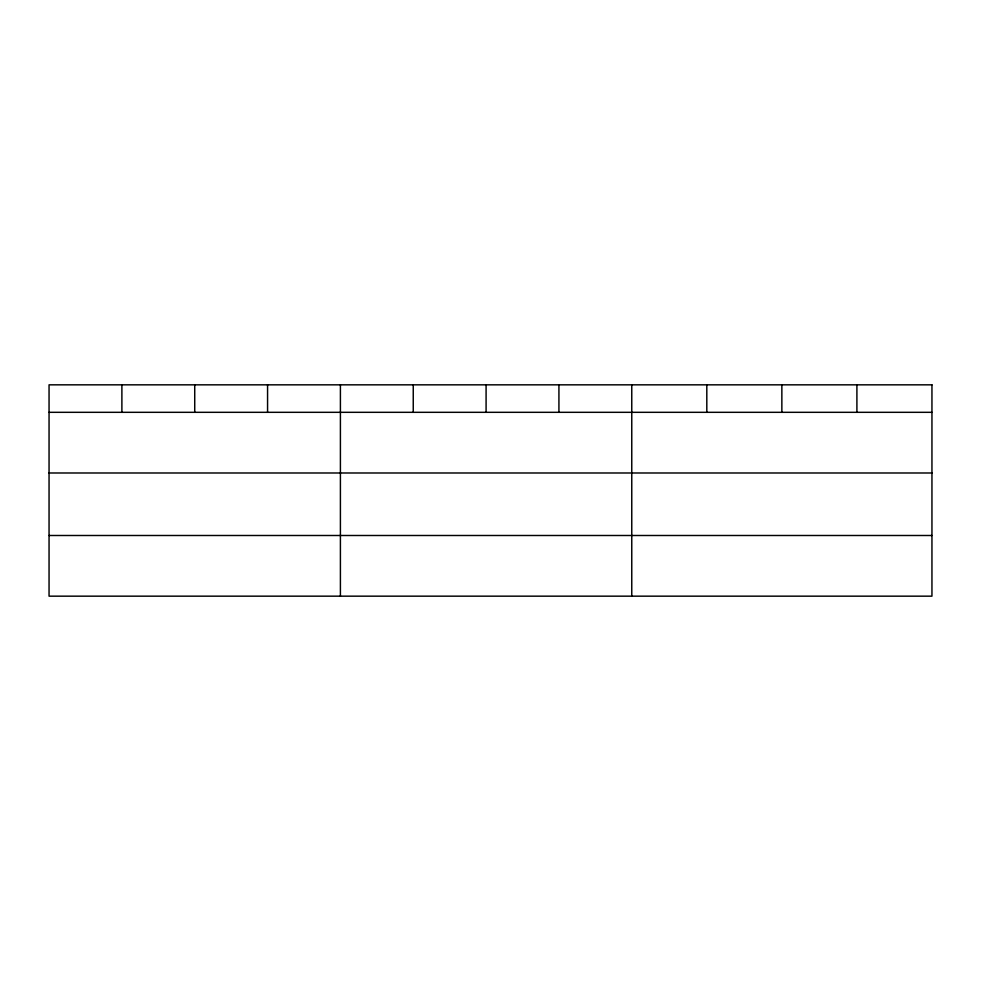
<?xml version="1.0" encoding="UTF-8"?>
<svg xmlns="http://www.w3.org/2000/svg" width="981" height="981" viewBox="0 0 981 981"><rect width="100%" height="100%" fill="white"/><g stroke="black" fill="none" stroke-linecap="round" stroke-linejoin="round"><path stroke-width="1.47" d="M49.05 412.314L931.95 412.314M49.05 472.989L931.95 472.989M49.05 535.491L931.95 535.491M856.904 384.834L856.904 412.314M781.857 384.834L781.857 412.314M706.811 384.834L706.811 412.314M631.764 384.834L631.764 596.166M558.925 384.834L558.925 412.314M486.086 384.834L486.086 412.314M413.246 384.834L413.246 412.314M340.407 384.834L340.407 596.166M267.568 384.834L267.568 412.314M194.729 384.834L194.729 412.314M121.889 384.834L121.889 412.314M931.95 384.834L49.05 384.834L49.05 596.166L931.95 596.166L931.95 384.834"/></g></svg>
